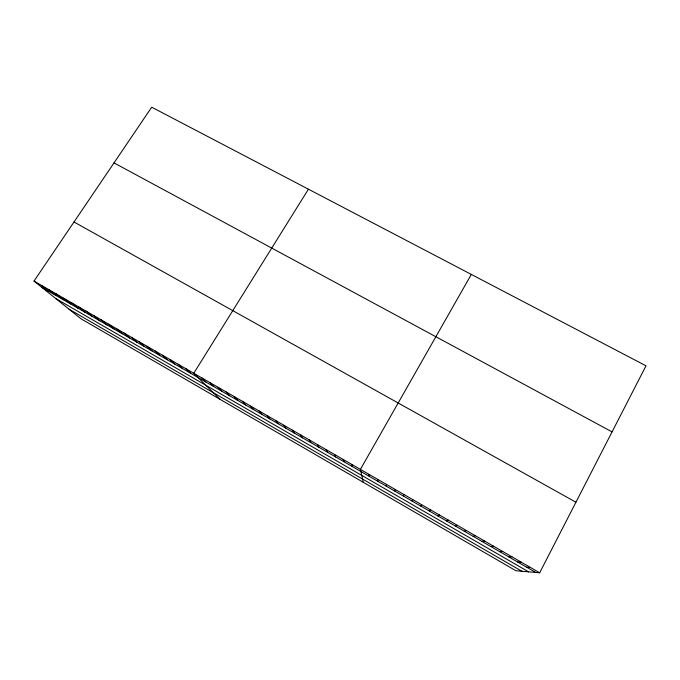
<?xml version="1.0" encoding="UTF-8"?>
<svg xmlns="http://www.w3.org/2000/svg" width="680" height="680" viewBox="0 0 680 680"><rect width="100%" height="100%" fill="white"/><g stroke="black" fill="none" stroke-linecap="round" stroke-linejoin="round"><path stroke-width="1.02" d="M386.3 486.183L386.444 484.406M394.833 491.104L395.19 489.456M403.401 496.06L403.971 494.521M539.673 572.807L646 365.823L151.708 107.194L34 281.087L80.971 318.767L515.942 570.741L539.673 572.807L34 281.087M412.003 501.024L412.786 499.604M471.317 274.423L360.392 469.379L363.264 482.298M308.423 189.193L193.774 373.26L219.87 399.236M420.639 506.005L421.625 504.704M429.301 511.003L430.508 509.83M437.996 516.027L439.416 514.972M446.726 521.067L448.358 520.132M455.481 526.116L457.334 525.308M464.27 531.19L466.352 530.51M473.093 536.29L475.396 535.729M481.95 541.399L484.475 540.965M490.841 546.533L493.587 546.218M499.758 551.675L502.733 551.497M508.708 556.852L511.921 556.792M517.701 562.037L521.135 562.113M526.719 567.239L530.383 567.452M114.01 162.885L612.06 431.894M74.001 221.986L575.926 502.231M41.624 287.207L535.772 572.466M55.7 298.503L528.615 571.846M69.037 309.196L521.9 571.26M41.352 285.328L48.833 291.363M48.73 289.587L56.057 295.536M56.134 293.853L63.308 299.719M63.563 298.137L70.584 303.918M71.017 302.438L77.885 308.133M78.497 306.756L85.204 312.366M85.995 311.083L92.556 316.608M93.525 315.426L99.926 320.858M101.082 319.787L107.321 325.133M108.664 324.156L114.742 329.418M116.271 328.55L122.188 333.71M123.896 332.953L129.659 338.028M131.555 337.365L137.156 342.354M139.238 341.802L144.679 346.69M146.956 346.248L152.218 351.05M154.691 350.71L159.792 355.419M162.452 355.19L167.391 359.805M170.246 359.686L175.006 364.208M178.058 364.2L182.656 368.62M185.904 368.721L190.332 373.048M201.832 377.91L205.904 382.041M209.907 382.568L213.809 386.605M218.017 387.243L221.739 391.178M226.151 391.935L229.696 395.777M234.32 396.652L237.677 400.384M242.513 401.378L245.684 405.008M250.733 406.122L253.725 409.649M258.986 410.881L261.791 414.307M267.274 415.659L269.892 418.982M275.587 420.461L278.018 423.674M283.925 425.272L286.17 428.375M292.306 430.1L294.355 433.1M300.704 434.945L302.566 437.844M309.137 439.815L310.802 442.595M317.602 444.694L319.073 447.372M326.102 449.599L327.369 452.166M334.628 454.521L335.699 456.969M343.179 459.45L344.054 461.796M351.773 464.406L352.444 466.633M369.045 474.368L369.308 476.374M377.723 479.383L377.791 481.27"/></g></svg>
